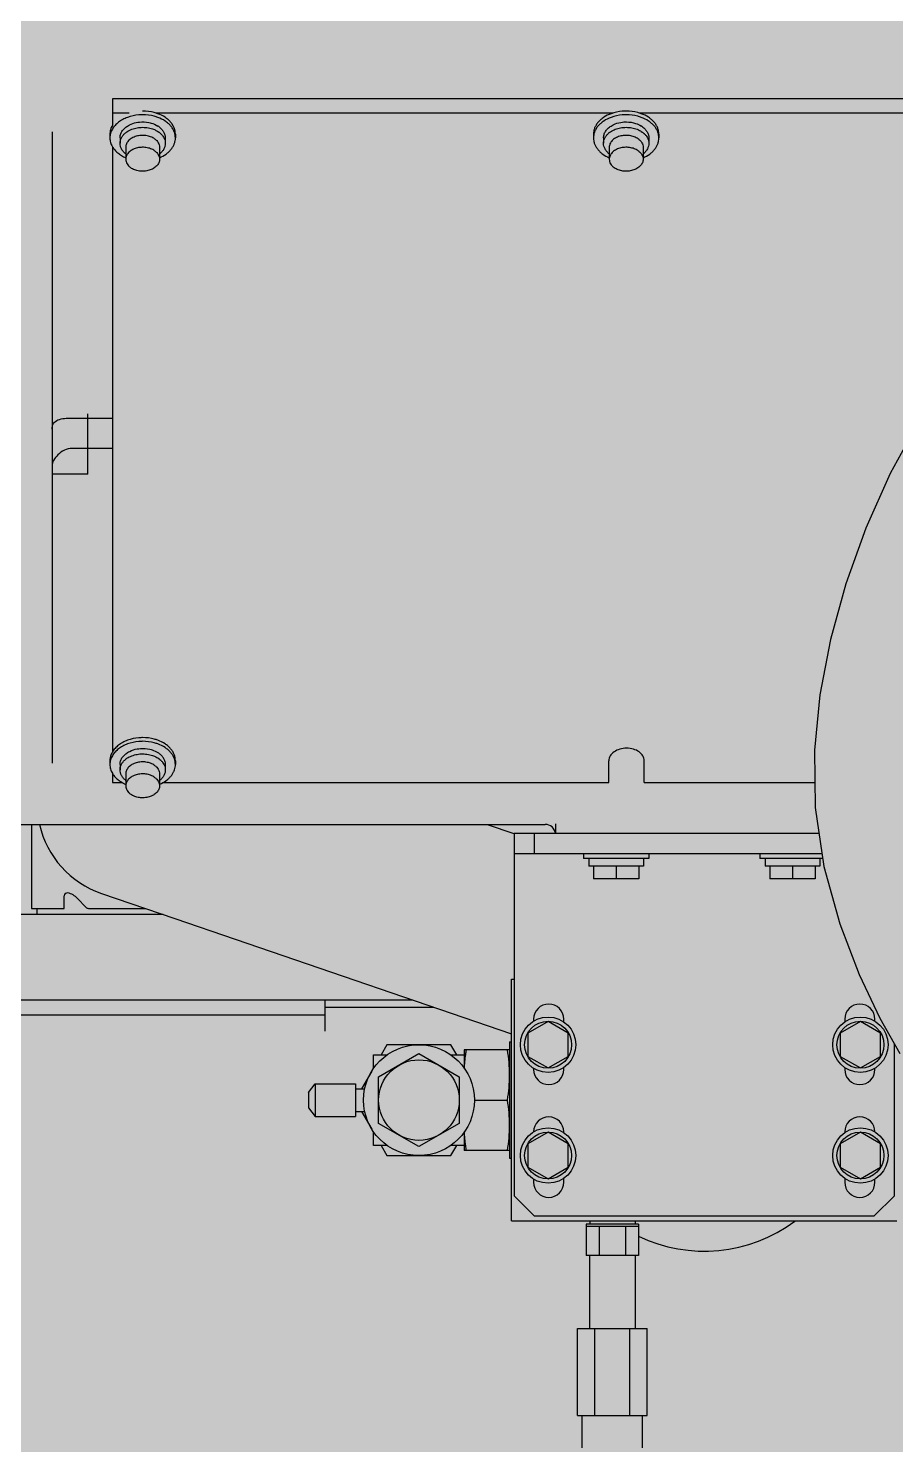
# Model space of a CAD drawing. Header units: millimetres. Extents: x -18489 to 17339, y -1599 to 10961.
# Drawn here: x -16839.76 to -16812.45, y 2047.82 to 2092.43 of the extents above; entities that cross this region are included whole.
import ezdxf

# ---------------------------------------------------------------- set-up
doc = ezdxf.new("R2010")
doc.units = ezdxf.units.MM
for name, color, linetype in [('188K-SM-03-F10-MECH-EQ-Y2257103$0$0 Xref', 8, 'Continuous'), ('188K-SM-03-F10-MECH-EQ-Y2257103$0$M-EQU-FOUNDATION', 8, 'Continuous'), ('188K-SM-03-F10-MECH-EQ-Y2257103$0$Micron CUP L10 HVAC EQU$0$M-MECH-EQU', 136, 'Continuous'), ('188K-SM-03-F10-MECH-EQ-Y2257103$0$Micron CUP L10 HVAC EQU$0$M-PHASE1 AREA', 252, 'Continuous')]:
    doc.layers.add(name, color=color, linetype=linetype)
pattern_1 = [(50, (4473.52, 709.2), (54.6554, -4.78173), [5.715, -62.865]), (355, (4473.52, 709.2), (-10.57303, 57.31705), [4.572, -50.29218]), (100.45144, (4478.076, 708.8), (44.08237, 52.53533), [4.857, -53.42707]), (46.1842, (4473.52, 724.44), (81.32371, -12.6127), [8.5725, -94.2975]), (96.63556, (4480.3, 723.39), (71.22124, 74.22784), [7.2855, -80.14068]), (351.18415, (4473.52, 724.44), (71.22124, 74.22784), [6.858, -75.43792]), (21, (4481.14, 720.63), (45.48432, -30.67956), [5.715, -62.865]), (326, (4481.14, 720.63), (18.54061, 55.25639), [4.572, -50.292]), (71.45144, (4484.93, 718.07), (64.02493, 24.57683), [4.857, -53.42698]), (37.5, (4473.521, 709.2), (0.926581, 25.366512), [0, -49.6824, 0, -51.054, 0, -50.4825]), (7.5, (4473.52, 709.2), (20.0459, 30.054172), [0, -29.1084, 0, -48.5394, 0, -19.2405]), (327.5, (4456.529, 709.2), (40.677179, -1.718623), [0, -19.05, 0, -59.436, 0, -78.867]), (317.5, (4448.91, 709.2), (44.438754, 7.62795), [0, -24.765, 0, -39.4716, 0, -56.007])]

# ---------------------------------------------------------------- blocks, each defined once
blk = doc.blocks.new('188K-SM-03-F10-MECH-EQ-Y2257103$0$Micron CUP L10 HVAC EQU$0$A$C0c53ceb0')
at = {"layer": '188K-SM-03-F10-MECH-EQ-Y2257103$0$Micron CUP L10 HVAC EQU$0$M-PHASE1 AREA'}
for p, q in [((-6616.0818, 11727.94927), (-6939.591, 11727.94927)), ((-6939.591, 11727.94927), (-6939.591, 11719.5906)), ((-6934.32665, 11723.46387), (-6939.591, 11723.46387)), ((-6782.08703, 11723.46387), (-6925.8254, 11723.46387)), ((-6629.8474, 11723.46387), (-6773.58578, 11723.46387)), ((-6958.62096, 11717.54589), (-6958.62096, 11518.74732)), ((-6940.38392, 11716.82547), (-6940.38392, 11715.65927)), ((-6937.20592, 11715.65927), (-6937.20592, 11713.95481)), ((-6922.94614, 11715.65927), (-6922.94614, 11713.95481)), ((-6919.76814, 11716.82547), (-6919.76814, 11715.65927)), ((-6788.1443, 11716.82547), (-6788.1443, 11715.65927)), ((-6784.96629, 11715.65927), (-6784.96629, 11713.95481)), ((-6770.70651, 11715.65927), (-6770.70651, 11713.95481)), ((-6767.52851, 11716.82547), (-6767.52851, 11715.65927)), ((-6939.591, 11712.89414), (-6939.591, 11522.23287)), ((-6935.40442, 11712.6989), (-6935.40442, 11708.93116)), ((-6924.74764, 11712.6989), (-6924.74764, 11708.93116)), ((-6783.16479, 11712.6989), (-6783.16479, 11708.93116)), ((-6772.50802, 11712.6989), (-6772.50802, 11708.93116)), ((-6952.27764, 11627.43211), (-6939.591, 11627.43211)), ((-6947.32985, 11609.71256), (-6947.32985, 11628.74251)), ((-6685.53256, 11626.80324), (-6694.7359, 11609.9588)), ((-6939.591, 11617.83191), (-6952.27764, 11617.83191)), ((-6947.32985, 11609.71256), (-6958.62096, 11609.71256)), ((-6694.7359, 11609.9588), (-6702.41578, 11592.68293)), ((-6702.41578, 11592.68293), (-6708.65944, 11575.19311)), ((-6708.65944, 11575.19311), (-6713.51748, 11557.69199)), ((-6713.51748, 11557.69199), (-6716.87657, 11540.24981)), ((-6716.87657, 11540.24981), (-6718.57397, 11522.76482)), ((-6940.38392, 11519.46774), (-6940.38392, 11518.30154)), ((-6919.76814, 11519.46774), (-6919.76814, 11518.30154)), ((-6783.29166, 11512.64993), (-6783.29166, 11519.46774)), ((-6772.12742, 11512.64993), (-6772.12742, 11519.46774)), ((-6718.57397, 11522.76482), (-6718.30699, 11504.78842)), ((-6939.591, 11515.53641), (-6939.591, 11512.64993)), ((-6937.20592, 11518.30154), (-6937.20592, 11516.59708)), ((-6935.40442, 11515.34117), (-6935.40442, 11511.57343)), ((-6924.74764, 11515.34117), (-6924.74764, 11511.57343)), ((-6922.94614, 11518.30154), (-6922.94614, 11516.59708)), ((-6939.591, 11512.64993), (-6936.55589, 11512.64993)), ((-6923.59616, 11512.64993), (-6783.29166, 11512.64993)), ((-6772.12742, 11512.64993), (-6718.42375, 11512.64993)), ((-6718.30699, 11504.78842), (-6715.595, 11486.17425)), ((-6989.57635, 11499.41495), (-6803.33654, 11499.41495)), ((-6965.06117, 11499.41495), (-6965.06117, 11472.9761)), ((-6821.62623, 11499.41495), (-6813.16797, 11496.51497)), ((-6800.03802, 11496.62389), (-6800.03802, 11499.64847)), ((-6813.13062, 11496.62389), (-6800.03802, 11496.62389)), ((-6813.13062, 11496.62389), (-6813.13062, 11382.44417)), ((-6806.78731, 11496.62389), (-6806.78731, 11490.28057)), ((-6800.03802, 11496.62389), (-6717.11746, 11496.62389)), ((-6813.13062, 11490.28057), (-6716.19327, 11490.28057)), ((-6791.30961, 11490.28057), (-6791.30961, 11488.63131)), ((-6770.70651, 11488.63131), (-6791.30961, 11488.63131)), ((-6789.63497, 11488.63131), (-6789.63497, 11486.24622)), ((-6772.38115, 11488.63131), (-6772.38115, 11486.24622)), ((-6770.70651, 11490.28057), (-6770.70651, 11488.63131)), ((-6735.79289, 11490.28057), (-6735.79289, 11488.63131)), ((-6715.95298, 11488.63131), (-6735.79289, 11488.63131)), ((-6734.11826, 11488.63131), (-6734.11826, 11486.24622)), ((-6716.86443, 11488.63131), (-6716.86443, 11486.24622)), ((-6772.38115, 11486.24622), (-6789.63497, 11486.24622)), ((-6788.13795, 11486.24622), (-6788.13795, 11482.28799)), ((-6781.00806, 11486.24622), (-6781.00806, 11482.28799)), ((-6773.87817, 11486.24622), (-6773.87817, 11482.28799)), ((-6716.86443, 11486.24622), (-6734.11826, 11486.24622)), ((-6732.62124, 11486.24622), (-6732.62124, 11482.28799)), ((-6725.49135, 11486.24622), (-6725.49135, 11482.28799)), ((-6718.36146, 11486.24622), (-6718.36146, 11482.28799)), ((-6715.595, 11486.17425), (-6710.6084, 11468.13575)), ((-6773.87817, 11482.28799), (-6788.13795, 11482.28799)), ((-6718.36146, 11482.28799), (-6732.62124, 11482.28799)), ((-6954.785, 11472.9761), (-6954.785, 11476.92496)), ((-6950.54608, 11476.09911), (-6947.93627, 11473.34106)), ((-6943.06408, 11477.68896), (-6919.99015, 11469.7779)), ((-6923.66179, 11471.03674), (-7254.53123, 11471.03674)), ((-6965.06117, 11472.9761), (-6954.785, 11472.9761)), ((-6963.31302, 11471.03674), (-6963.31302, 11472.9761)), ((-6947.08849, 11472.9761), (-6929.31824, 11472.9761)), ((-6919.99015, 11469.7779), (-6900.9602, 11463.25334)), ((-6710.6084, 11468.13575), (-6704.4548, 11452.1173)), ((-6900.9602, 11463.25334), (-6813.90451, 11433.40568)), ((-6813.90451, 11450.63483), (-6813.13062, 11450.63483)), ((-6813.90451, 11374.51502), (-6813.90451, 11450.63483)), ((-6704.4548, 11452.1173), (-6698.00861, 11438.40165)), ((-6919.99015, 11444.07764), (-7254.53123, 11444.07764)), ((-6900.9602, 11444.07764), (-6919.99015, 11444.07764)), ((-6845.03108, 11444.07764), (-6900.9602, 11444.07764)), ((-6872.73344, 11444.07764), (-6872.73344, 11434.34421)), ((-6919.99015, 11439.29966), (-7024.57348, 11439.29966)), ((-6900.9602, 11439.29966), (-6919.99015, 11439.29966)), ((-6872.73344, 11439.29966), (-6900.9602, 11439.29966)), ((-6872.73344, 11441.81762), (-6838.43935, 11441.81762)), ((-6802.4231, 11437.34368), (-6808.76642, 11433.68137)), ((-6806.97761, 11438.07507), (-6806.97761, 11437.44443)), ((-6796.07979, 11433.68137), (-6802.4231, 11437.34368)), ((-6797.46263, 11437.17313), (-6797.46263, 11438.07507)), ((-6704.10168, 11437.34368), (-6710.445, 11433.68137)), ((-6709.03678, 11438.07507), (-6709.03678, 11437.19213)), ((-6697.75836, 11433.68137), (-6704.10168, 11437.34368)), ((-6699.5218, 11437.43058), (-6699.5218, 11438.07507)), ((-6698.00861, 11438.40165), (-6691.66425, 11427.24164)), ((-6853.15514, 11430.01905), (-6854.9863, 11426.84739)), ((-6833.0124, 11430.01905), (-6853.15514, 11430.01905)), ((-6831.18124, 11426.84739), (-6833.0124, 11430.01905)), ((-6814.53884, 11430.89443), (-6813.90451, 11430.89443)), ((-6814.53884, 11430.89393), (-6814.53884, 11394.25593)), ((-6808.76642, 11433.68137), (-6808.76642, 11426.35674)), ((-6796.07979, 11426.35674), (-6796.07979, 11433.68137)), ((-6710.445, 11433.68137), (-6710.445, 11426.35674)), ((-6697.75836, 11426.35674), (-6697.75836, 11433.68137)), ((-6693.36879, 11382.44417), (-6693.36879, 11430.24)), ((-6857.35623, 11426.84739), (-6853.0521, 11426.84739)), ((-6857.35623, 11422.51905), (-6857.35623, 11426.84739)), ((-6855.7704, 11419.89956), (-6843.08377, 11427.22419)), ((-6843.08377, 11427.22419), (-6830.39713, 11419.89956)), ((-6833.11544, 11426.84739), (-6828.8113, 11426.84739)), ((-6828.8113, 11428.43995), (-6828.8113, 11422.51905)), ((-6814.54064, 11428.44008), (-6828.8095, 11428.44008)), ((-6808.76642, 11426.35674), (-6802.4231, 11422.69442)), ((-6802.4231, 11422.69442), (-6796.07979, 11426.35674)), ((-6710.445, 11426.35674), (-6704.10168, 11422.69442)), ((-6704.10168, 11422.69442), (-6697.75836, 11426.35674)), ((-6857.95776, 11421.70067), (-6861.16646, 11416.14304)), ((-6857.35623, 11422.74254), (-6857.90424, 11421.79337)), ((-6806.97761, 11422.59367), (-6806.97761, 11422.21677)), ((-6797.46263, 11422.21677), (-6797.46263, 11422.86497)), ((-6709.03678, 11422.84598), (-6709.03678, 11422.21677)), ((-6699.5218, 11422.21677), (-6699.5218, 11422.60753)), ((-6877.84515, 11414.95367), (-6875.71566, 11417.72887)), ((-6875.71566, 11417.72887), (-6863.02903, 11417.72887)), ((-6875.71566, 11417.72887), (-6875.71566, 11407.42098)), ((-6863.02903, 11417.72887), (-6863.02903, 11407.42098)), ((-6855.7704, 11405.2503), (-6855.7704, 11419.89956)), ((-6830.39713, 11419.89956), (-6830.39713, 11405.2503)), ((-6877.84515, 11414.95367), (-6877.84515, 11410.19618)), ((-6863.02903, 11416.14304), (-6860.14079, 11416.14304)), ((-6825.62696, 11412.57493), (-6815.19832, 11412.57493)), ((-6877.84515, 11410.19618), (-6875.71566, 11407.42098)), ((-6863.02903, 11409.00681), (-6860.14079, 11409.00681)), ((-6861.16646, 11409.00681), (-6857.95776, 11403.44919)), ((-6875.71566, 11407.42098), (-6863.02903, 11407.42098)), ((-6857.90424, 11403.35648), (-6857.35623, 11402.40732)), ((-6843.08377, 11397.92566), (-6855.7704, 11405.2503)), ((-6830.39713, 11405.2503), (-6843.08377, 11397.92566)), ((-6857.35623, 11398.30246), (-6857.35623, 11402.63081)), ((-6828.8113, 11402.63081), (-6828.8113, 11396.7099)), ((-6802.4231, 11402.45544), (-6808.76642, 11398.79312)), ((-6808.76642, 11398.79312), (-6808.76642, 11391.46849)), ((-6796.07979, 11398.79312), (-6802.4231, 11402.45544)), ((-6797.46263, 11402.28489), (-6797.46263, 11402.55249)), ((-6796.07979, 11391.46849), (-6796.07979, 11398.79312)), ((-6704.10168, 11402.45544), (-6710.445, 11398.79312)), ((-6710.445, 11398.79312), (-6710.445, 11391.46849)), ((-6709.03678, 11402.55249), (-6709.03678, 11402.30388)), ((-6697.75836, 11398.79312), (-6704.10168, 11402.45544)), ((-6697.75836, 11391.46849), (-6697.75836, 11398.79312)), ((-6853.0521, 11398.30246), (-6857.35623, 11398.30246)), ((-6854.9863, 11398.30246), (-6853.15514, 11395.1308)), ((-6853.15514, 11395.1308), (-6833.0124, 11395.1308)), ((-6828.8113, 11398.30246), (-6833.11544, 11398.30246)), ((-6833.0124, 11395.1308), (-6831.18124, 11398.30246)), ((-6814.54064, 11396.70977), (-6828.8095, 11396.70977)), ((-6814.53884, 11394.25543), (-6813.90451, 11394.25543)), ((-6808.76642, 11391.46849), (-6802.4231, 11387.80617)), ((-6802.4231, 11387.80617), (-6796.07979, 11391.46849)), ((-6710.445, 11391.46849), (-6704.10168, 11387.80617)), ((-6704.10168, 11387.80617), (-6697.75836, 11391.46849)), ((-6806.97761, 11387.70543), (-6806.97761, 11386.69419)), ((-6797.46263, 11386.69419), (-6797.46263, 11387.97672)), ((-6709.03678, 11387.95773), (-6709.03678, 11386.69419)), ((-6699.5218, 11386.69419), (-6699.5218, 11387.71928)), ((-6806.78731, 11376.10085), (-6813.13062, 11382.44417)), ((-6693.36879, 11382.44417), (-6699.7121, 11376.10085)), ((-6813.90451, 11374.51502), (-6692.62027, 11374.51502)), ((-6806.78731, 11376.10085), (-6699.7121, 11376.10085)), ((-6790.43423, 11373.55084), (-6790.43423, 11372.76427)), ((-6773.94198, 11373.55084), (-6790.43386, 11373.55084)), ((-6773.94198, 11372.76427), (-6790.43386, 11372.76427)), ((-6790.42081, 11372.76427), (-6790.42081, 11363.65526)), ((-6789.3305, 11374.51502), (-6789.3305, 11373.55084)), ((-6786.30436, 11372.76427), (-6786.30436, 11363.65526)), ((-6778.07148, 11372.76427), (-6778.07148, 11363.65526)), ((-6775.04534, 11374.51502), (-6775.04534, 11373.55084)), ((-6773.95503, 11372.76427), (-6773.95503, 11363.65526)), ((-6773.94161, 11373.55084), (-6773.94161, 11372.76427)), ((-6773.95503, 11363.65526), (-6790.42081, 11363.65526)), ((-6789.40662, 11363.65526), (-6789.40662, 11340.64171)), ((-6774.96922, 11363.65526), (-6774.96922, 11340.64171)), ((-6793.17487, 11340.64171), (-6771.20097, 11340.64171)), ((-6793.17487, 11313.23857), (-6793.17487, 11340.64171)), ((-6787.68139, 11313.23857), (-6787.68139, 11340.64171)), ((-6776.69445, 11313.23857), (-6776.69445, 11340.64171)), ((-6771.20097, 11313.23857), (-6771.20097, 11340.64171)), ((-6793.17487, 11313.23857), (-6771.20097, 11313.23857)), ((-6791.7029, 11303.08927), (-6791.7029, 11313.23857)), ((-6772.67294, 11303.08927), (-6772.67294, 11313.23857))]:
    blk.add_line(p, q, dxfattribs=at)
for centre, radius in [((-6802.4231, 11430.01905), 8.72206), ((-6802.4231, 11430.01905), 7.39631), ((-6704.10168, 11430.01905), 8.72206), ((-6704.10168, 11430.01905), 7.39631), ((-6843.08377, 11412.57493), 17.45681), ((-6843.08377, 11412.57493), 12.68664), ((-6802.4231, 11395.1308), 8.72206), ((-6704.10168, 11395.1308), 8.72206), ((-6802.4231, 11395.1308), 7.39631), ((-6704.10168, 11395.1308), 7.39631)]:
    blk.add_circle(centre, radius, dxfattribs=at)
for centre, radius, start, end in [((-6931.70035, 11712.6418), 5.95503, 129.8564856, 130.8291454), ((-6928.92646, 11713.71598), 6.74451, 54.7555958, 57.5184151), ((-6928.65241, 11712.39891), 6.26999, 49.0507763, 54.7580849), ((-6928.34703, 11712.76138), 5.79609, 46.6106165, 48.9824614), ((-6928.19396, 11712.92483), 5.57216, 45.2832366, 46.5998895), ((-6779.53627, 11712.7298), 5.83906, 129.8408753, 132.6766715), ((-6779.39252, 11712.56006), 6.06149, 128.88864, 129.8562715), ((-6776.68683, 11713.71598), 6.74451, 54.7555958, 57.5184151), ((-6775.98216, 11712.89591), 5.61228, 45.6272029, 46.99343), ((-6775.91722, 11712.96268), 5.51914, 45.2805899, 45.6243518), ((-6931.77589, 11515.37207), 5.83906, 129.8408753, 132.6766715), ((-6931.63215, 11515.20233), 6.06149, 128.88864, 129.8562715), ((-6928.92646, 11516.35825), 6.74451, 54.7555958, 57.5184151), ((-6928.22178, 11515.53818), 5.61228, 45.6272029, 46.99343), ((-6928.15684, 11515.60495), 5.51914, 45.2805899, 45.6243518), ((-6930.88173, 11522.65897), 11.52164, 244.948865, 246.842348), ((-6931.62513, 11517.99975), 6.07203, 229.7327655, 231.3009778), ((-6929.25921, 11522.63237), 11.4928, 293.1588691, 296.1903204), ((-6928.37631, 11517.82012), 5.8377, 308.5389586, 313.6285733), ((-6933.34459, 11506.03747), 29.96843, 192.7862064, 251.0753556), ((-6803.33654, 11496.11642), 3.29853, 8.8498831, 90), ((-6953.87156, 11476.92496), 0.91344, 79.3058079, 180), ((-6954.785, 11472.08803), 5.83585, 43.418, 79.3058079), ((-6947.08849, 11474.14327), 1.16717, 223.418, 270), ((-6802.22012, 11438.07507), 4.75749, 0, 180), ((-6704.27929, 11438.07507), 4.75749, 0, 180), ((-6802.22012, 11422.21677), 4.75749, 180, 0), ((-6704.27929, 11422.21677), 4.75749, 180, 0), ((-6802.22012, 11402.55249), 4.75749, 0, 180), ((-6704.27929, 11402.55249), 4.75749, 0, 180), ((-6802.22012, 11386.69419), 4.75749, 180, 0), ((-6704.27929, 11386.69419), 4.75749, 180, 0), ((-6753.26239, 11412.57493), 47.57488, 244.1821097, 306.7963181)]:
    blk.add_arc(centre, radius, start, end, dxfattribs=at)
for points, knots in [([(-6934.84482, 11722.12112), (-6935.36572, 11721.9289), (-6936.35769, 11721.48493), (-6937.69101, 11720.62658), (-6938.7968, 11719.61496), (-6939.37535, 11718.83393), (-6939.61013, 11718.42995)], [0, 0, 0, 0, 0.271324072, 0.528954938, 0.771670897, 1, 1, 1, 1]), ([(-6930.07603, 11722.94805), (-6930.48853, 11722.94805), (-6932.1053, 11722.8796), (-6933.71393, 11722.53843), (-6934.84482, 11722.12112)], [0, 0, 0, 0, 0.254957247, 1, 1, 1, 1]), ([(-6934.8431, 11719.40829), (-6934.64214, 11719.53606), (-6933.77713, 11720.02516), (-6932.8203, 11720.34417), (-6932.08153, 11720.4973)], [0, 0, 0, 0, 0.239908505, 1, 1, 1, 1]), ([(-6932.08153, 11720.4973), (-6931.76044, 11720.56385), (-6930.45932, 11720.76417), (-6929.11812, 11720.70555), (-6928.14933, 11720.51329)], [0, 0, 0, 0, 0.249250523, 1, 1, 1, 1]), ([(-6925.30724, 11723.28732), (-6925.67809, 11723.42417), (-6927.22251, 11723.91109), (-6928.85327, 11724.11425), (-6930.07603, 11724.11425)], [0, 0, 0, 0, 0.244303598, 1, 1, 1, 1]), ([(-6925.30724, 11722.12112), (-6925.67809, 11722.25797), (-6927.22251, 11722.74489), (-6928.85327, 11722.94805), (-6930.07603, 11722.94805)], [0, 0, 0, 0, 0.244303598, 1, 1, 1, 1]), ([(-6928.14933, 11720.51329), (-6927.88883, 11720.4616), (-6926.89679, 11720.22143), (-6925.94152, 11719.81107), (-6925.30446, 11719.40541)], [0, 0, 0, 0, 0.260157378, 1, 1, 1, 1]), ([(-6919.76814, 11716.82547), (-6919.76814, 11717.15696), (-6919.83339, 11717.82764), (-6920.12367, 11718.80884), (-6920.59973, 11719.75079), (-6921.25111, 11720.63557), (-6922.06487, 11721.4478), (-6923.37108, 11722.4345), (-6924.50836, 11722.99253), (-6925.30724, 11723.28732)], [0, 0, 0, 0, 0.109955226, 0.22189253, 0.337552064, 0.458254815, 0.584817439, 0.717546671, 1, 1, 1, 1]), ([(-6919.76814, 11715.65927), (-6919.76814, 11715.99076), (-6919.83339, 11716.66144), (-6920.12367, 11717.64263), (-6920.59973, 11718.58458), (-6921.25111, 11719.46936), (-6922.06487, 11720.28159), (-6923.37108, 11721.26829), (-6924.50836, 11721.82633), (-6925.30724, 11722.12112)], [0, 0, 0, 0, 0.109955226, 0.22189253, 0.337552064, 0.458254815, 0.584817439, 0.717546671, 1, 1, 1, 1]), ([(-6782.6052, 11723.28732), (-6783.40407, 11722.99253), (-6784.54136, 11722.4345), (-6785.84756, 11721.4478), (-6786.66132, 11720.63557), (-6787.3127, 11719.75079), (-6787.78876, 11718.80884), (-6788.07904, 11717.82764), (-6788.1443, 11717.15696), (-6788.1443, 11716.82547)], [0, 0, 0, 0, 0.282453329, 0.415182561, 0.541745185, 0.662447936, 0.77810747, 0.890044774, 1, 1, 1, 1]), ([(-6782.6052, 11722.12112), (-6783.40407, 11721.82633), (-6784.54136, 11721.26829), (-6785.84756, 11720.28159), (-6786.66132, 11719.46936), (-6787.3127, 11718.58458), (-6787.78876, 11717.64263), (-6788.07904, 11716.66144), (-6788.1443, 11715.99076), (-6788.1443, 11715.65927)], [0, 0, 0, 0, 0.282453329, 0.415182561, 0.541745185, 0.662447936, 0.77810747, 0.890044774, 1, 1, 1, 1]), ([(-6777.8364, 11724.11425), (-6778.24891, 11724.11425), (-6779.86567, 11724.04581), (-6781.47431, 11723.70463), (-6782.6052, 11723.28732)], [0, 0, 0, 0, 0.254957247, 1, 1, 1, 1]), ([(-6777.8364, 11722.94805), (-6778.24891, 11722.94805), (-6779.86567, 11722.8796), (-6781.47431, 11722.53843), (-6782.6052, 11722.12112)], [0, 0, 0, 0, 0.254957247, 1, 1, 1, 1]), ([(-6782.60347, 11719.40829), (-6782.38205, 11719.54907), (-6781.42344, 11720.0845), (-6780.35551, 11720.41347), (-6779.53366, 11720.55593)], [0, 0, 0, 0, 0.23929935, 1, 1, 1, 1]), ([(-6779.53366, 11720.55593), (-6779.20283, 11720.61327), (-6777.8716, 11720.77333), (-6776.50706, 11720.66591), (-6775.53086, 11720.42999)], [0, 0, 0, 0, 0.250558288, 1, 1, 1, 1]), ([(-6773.06761, 11723.28732), (-6773.43847, 11723.42417), (-6774.98289, 11723.91109), (-6776.61364, 11724.11425), (-6777.8364, 11724.11425)], [0, 0, 0, 0, 0.244303598, 1, 1, 1, 1]), ([(-6773.06761, 11722.12112), (-6773.43847, 11722.25797), (-6774.98289, 11722.74489), (-6776.61364, 11722.94805), (-6777.8364, 11722.94805)], [0, 0, 0, 0, 0.244303598, 1, 1, 1, 1]), ([(-6775.53086, 11720.42999), (-6775.30587, 11720.37562), (-6774.44692, 11720.13398), (-6773.62228, 11719.76037), (-6773.06484, 11719.40541)], [0, 0, 0, 0, 0.259403393, 1, 1, 1, 1]), ([(-6767.52851, 11716.82547), (-6767.52851, 11717.15696), (-6767.59376, 11717.82764), (-6767.88404, 11718.80884), (-6768.36011, 11719.75079), (-6769.01149, 11720.63557), (-6769.82525, 11721.4478), (-6771.13145, 11722.4345), (-6772.26873, 11722.99253), (-6773.06761, 11723.28732)], [0, 0, 0, 0, 0.109955226, 0.22189253, 0.337552064, 0.458254815, 0.584817439, 0.717546671, 1, 1, 1, 1]), ([(-6767.52851, 11715.65927), (-6767.52851, 11715.99076), (-6767.59376, 11716.66144), (-6767.88404, 11717.64263), (-6768.36011, 11718.58458), (-6769.01149, 11719.46936), (-6769.82525, 11720.28159), (-6771.13145, 11721.26829), (-6772.26873, 11721.82633), (-6773.06761, 11722.12112)], [0, 0, 0, 0, 0.109955226, 0.22189253, 0.337552064, 0.458254815, 0.584817439, 0.717546671, 1, 1, 1, 1]), ([(-6939.61013, 11719.59616), (-6939.73558, 11719.38031), (-6939.95837, 11718.93863), (-6940.20296, 11718.24607), (-6940.35087, 11717.53943), (-6940.38392, 11717.0625), (-6940.38392, 11716.82547)], [0, 0, 0, 0, 0.257512723, 0.508724866, 0.755506666, 1, 1, 1, 1]), ([(-6939.61013, 11718.42995), (-6939.73558, 11718.2141), (-6939.95837, 11717.77242), (-6940.20296, 11717.07986), (-6940.35087, 11716.37322), (-6940.38392, 11715.8963), (-6940.38392, 11715.65927)], [0, 0, 0, 0, 0.257512723, 0.508724866, 0.755506666, 1, 1, 1, 1]), ([(-6940.38392, 11715.65927), (-6940.38392, 11715.42223), (-6940.35087, 11714.94531), (-6940.20296, 11714.23867), (-6939.95837, 11713.54611), (-6939.73558, 11713.10443), (-6939.61013, 11712.88858)], [0, 0, 0, 0, 0.244493334, 0.491275134, 0.742487277, 1, 1, 1, 1]), ([(-6937.20591, 11715.65927), (-6937.20593, 11716.01281), (-6937.09574, 11716.73852), (-6936.6159, 11717.75941), (-6935.85152, 11718.67832), (-6935.2002, 11719.18123), (-6934.8431, 11719.40829)], [0, 0, 0, 0, 0.229878134, 0.469193344, 0.724849465, 1, 1, 1, 1]), ([(-6937.20591, 11713.95481), (-6937.20592, 11714.24365), (-6937.13347, 11714.83177), (-6936.81385, 11715.67845), (-6936.296, 11716.46978), (-6935.84386, 11716.93165), (-6935.59378, 11717.14775)], [0, 0, 0, 0, 0.235220713, 0.477046611, 0.730847531, 1, 1, 1, 1]), ([(-6935.51673, 11717.21319), (-6935.37469, 11717.33178), (-6934.75959, 11717.79896), (-6934.06468, 11718.15694), (-6933.51807, 11718.36999)], [0, 0, 0, 0, 0.239780998, 1, 1, 1, 1]), ([(-6926.30829, 11715.36309), (-6926.69428, 11715.63603), (-6927.57712, 11716.0873), (-6929.04368, 11716.44948), (-6930.59461, 11716.50229), (-6932.10278, 11716.24119), (-6933.24902, 11715.76732), (-6934.02495, 11715.24871), (-6934.51104, 11714.81175), (-6934.90217, 11714.32784), (-6935.18923, 11713.8067), (-6935.36486, 11713.25975), (-6935.40439, 11712.88418), (-6935.40441, 11712.6989)], [0, 0, 0, 0, 0.127053078, 0.263099053, 0.403097074, 0.541096162, 0.67159514, 0.73291269, 0.791219579, 0.846585546, 0.899365164, 0.950204551, 1, 1, 1, 1]), ([(-6933.51807, 11718.36999), (-6932.97935, 11718.57996), (-6931.83864, 11718.89453), (-6930.06523, 11719.04908), (-6928.29249, 11718.89077), (-6927.15291, 11718.57376), (-6926.61502, 11718.36257)], [0, 0, 0, 0, 0.246137616, 0.500095833, 0.754005293, 1, 1, 1, 1]), ([(-6926.61502, 11718.36257), (-6926.4716, 11718.30627), (-6925.9213, 11718.0725), (-6925.3968, 11717.77599), (-6925.03444, 11717.51976)], [0, 0, 0, 0, 0.257701899, 1, 1, 1, 1]), ([(-6925.03444, 11719.22421), (-6924.71588, 11718.99895), (-6924.13664, 11718.50691), (-6923.46264, 11717.62917), (-6923.04219, 11716.66777), (-6922.94616, 11715.99028), (-6922.94615, 11715.65927)], [0, 0, 0, 0, 0.273138985, 0.528101816, 0.76826059, 1, 1, 1, 1]), ([(-6924.7393, 11709.42341), (-6924.01345, 11709.73399), (-6922.98539, 11710.30118), (-6921.81357, 11711.2679), (-6921.08626, 11712.05216), (-6920.50605, 11712.89742), (-6920.08319, 11713.79049), (-6919.82589, 11714.7162), (-6919.76814, 11715.34706), (-6919.76814, 11715.65927)], [0, 0, 0, 0, 0.280801595, 0.412884769, 0.539134721, 0.659942893, 0.776135559, 0.888958728, 1, 1, 1, 1]), ([(-6924.27338, 11716.88437), (-6924.06526, 11716.67828), (-6923.6905, 11716.24298), (-6923.26564, 11715.51462), (-6923.00496, 11714.74565), (-6922.94616, 11714.21583), (-6922.94615, 11713.95481)], [0, 0, 0, 0, 0.266460067, 0.519561979, 0.762529675, 1, 1, 1, 1]), ([(-6788.1443, 11715.65927), (-6788.1443, 11715.34706), (-6788.08654, 11714.7162), (-6787.82925, 11713.79049), (-6787.40638, 11712.89742), (-6786.82617, 11712.05216), (-6786.09886, 11711.2679), (-6784.92704, 11710.30118), (-6783.89898, 11709.73399), (-6783.17313, 11709.42341)], [0, 0, 0, 0, 0.111041272, 0.223864441, 0.340057107, 0.460865279, 0.587115231, 0.719198405, 1, 1, 1, 1]), ([(-6784.96628, 11715.65927), (-6784.9663, 11716.01281), (-6784.85612, 11716.73852), (-6784.37628, 11717.75941), (-6783.61189, 11718.67832), (-6782.96057, 11719.18123), (-6782.60347, 11719.40829)], [0, 0, 0, 0, 0.229878134, 0.469193344, 0.724849465, 1, 1, 1, 1]), ([(-6784.96628, 11713.95481), (-6784.9663, 11714.23026), (-6784.90059, 11714.79025), (-6784.6101, 11715.59969), (-6784.13806, 11716.36125), (-6783.72386, 11716.81096), (-6783.49434, 11717.02263)], [0, 0, 0, 0, 0.236311373, 0.47868463, 0.732142065, 1, 1, 1, 1]), ([(-6783.19797, 11717.27813), (-6783.05997, 11717.38944), (-6782.46572, 11717.82768), (-6781.80066, 11718.16645), (-6781.27845, 11718.36999)], [0, 0, 0, 0, 0.240318239, 1, 1, 1, 1]), ([(-6774.06867, 11715.36309), (-6774.45466, 11715.63603), (-6775.33749, 11716.0873), (-6776.80406, 11716.44948), (-6778.35498, 11716.50229), (-6779.86316, 11716.24119), (-6781.0094, 11715.76732), (-6781.78533, 11715.24871), (-6782.27141, 11714.81175), (-6782.66254, 11714.32784), (-6782.94961, 11713.8067), (-6783.12524, 11713.25975), (-6783.16477, 11712.88418), (-6783.16478, 11712.6989)], [0, 0, 0, 0, 0.127053078, 0.263099053, 0.403097074, 0.541096162, 0.67159514, 0.73291269, 0.791219579, 0.846585546, 0.899365164, 0.950204551, 1, 1, 1, 1]), ([(-6781.27845, 11718.36999), (-6780.73972, 11718.57996), (-6779.59901, 11718.89453), (-6777.82561, 11719.04908), (-6776.05287, 11718.89077), (-6774.91328, 11718.57376), (-6774.37539, 11718.36257)], [0, 0, 0, 0, 0.246137616, 0.500095833, 0.754005293, 1, 1, 1, 1]), ([(-6774.37539, 11718.36257), (-6774.23197, 11718.30627), (-6773.68168, 11718.0725), (-6773.15718, 11717.77599), (-6772.79481, 11717.51976)], [0, 0, 0, 0, 0.257701899, 1, 1, 1, 1]), ([(-6772.79481, 11719.22421), (-6772.47625, 11718.99895), (-6771.89701, 11718.50691), (-6771.22302, 11717.62917), (-6770.80257, 11716.66777), (-6770.70654, 11715.99028), (-6770.70652, 11715.65927)], [0, 0, 0, 0, 0.273138985, 0.528101816, 0.76826059, 1, 1, 1, 1]), ([(-6772.79481, 11717.51976), (-6772.73768, 11717.47936), (-6772.51563, 11717.31693), (-6772.30413, 11717.13997), (-6772.15412, 11717.00003)], [0, 0, 0, 0, 0.254324237, 1, 1, 1, 1]), ([(-6772.49967, 11709.42341), (-6771.77383, 11709.73399), (-6770.74577, 11710.30118), (-6769.57395, 11711.2679), (-6768.84663, 11712.05216), (-6768.26642, 11712.89742), (-6767.84356, 11713.79049), (-6767.58626, 11714.7162), (-6767.52851, 11715.34706), (-6767.52851, 11715.65927)], [0, 0, 0, 0, 0.280801595, 0.412884769, 0.539134721, 0.659942893, 0.776135559, 0.888958728, 1, 1, 1, 1]), ([(-6772.03375, 11716.88437), (-6771.82564, 11716.67828), (-6771.45088, 11716.24298), (-6771.02602, 11715.51462), (-6770.76533, 11714.74565), (-6770.70654, 11714.21583), (-6770.70652, 11713.95481)], [0, 0, 0, 0, 0.266460067, 0.519561979, 0.762529675, 1, 1, 1, 1]), ([(-6939.61013, 11712.88858), (-6939.39708, 11712.522), (-6938.8816, 11711.81097), (-6937.90814, 11710.87344), (-6936.74006, 11710.05835), (-6935.87018, 11709.61913), (-6935.41276, 11709.42341)], [0, 0, 0, 0, 0.230036648, 0.473173706, 0.730068369, 1, 1, 1, 1]), ([(-6935.42154, 11710.61862), (-6935.69667, 11710.83905), (-6936.19514, 11711.31368), (-6936.76932, 11712.13875), (-6937.12508, 11713.02879), (-6937.20589, 11713.6502), (-6937.20591, 11713.95481)], [0, 0, 0, 0, 0.27071122, 0.524907514, 0.766088143, 1, 1, 1, 1]), ([(-6926.30829, 11711.59535), (-6926.69428, 11711.86829), (-6927.57712, 11712.31956), (-6929.04368, 11712.68175), (-6930.59461, 11712.73455), (-6932.10278, 11712.47345), (-6933.24902, 11711.99958), (-6934.02495, 11711.48097), (-6934.51104, 11711.04401), (-6934.90217, 11710.5601), (-6935.18923, 11710.03896), (-6935.36486, 11709.49201), (-6935.40439, 11709.11644), (-6935.40441, 11708.93116)], [0, 0, 0, 0, 0.127053078, 0.263099053, 0.403097074, 0.541096163, 0.67159514, 0.73291269, 0.79121958, 0.846585546, 0.899365164, 0.950204551, 1, 1, 1, 1]), ([(-6926.30829, 11715.36309), (-6926.07022, 11715.19475), (-6925.63734, 11714.82703), (-6925.13363, 11714.17108), (-6924.81943, 11713.45259), (-6924.74763, 11712.94628), (-6924.74765, 11712.6989)], [0, 0, 0, 0, 0.273135441, 0.528102832, 0.768261134, 1, 1, 1, 1]), ([(-6926.30829, 11711.59535), (-6926.07022, 11711.42702), (-6925.63734, 11711.0593), (-6925.13363, 11710.40334), (-6924.81943, 11709.68485), (-6924.74763, 11709.17854), (-6924.74765, 11708.93116)], [0, 0, 0, 0, 0.27313544, 0.528102832, 0.768261134, 1, 1, 1, 1]), ([(-6922.94615, 11713.95481), (-6922.94613, 11713.64941), (-6923.02743, 11713.02633), (-6923.385, 11712.1341), (-6923.96208, 11711.30749), (-6924.4628, 11710.83225), (-6924.73914, 11710.61169)], [0, 0, 0, 0, 0.233858872, 0.475016731, 0.729262571, 1, 1, 1, 1]), ([(-6783.18192, 11710.61862), (-6783.45704, 11710.83905), (-6783.95552, 11711.31368), (-6784.5297, 11712.13875), (-6784.88545, 11713.02879), (-6784.96627, 11713.6502), (-6784.96628, 11713.95481)], [0, 0, 0, 0, 0.27071122, 0.524907514, 0.766088143, 1, 1, 1, 1]), ([(-6774.06867, 11711.59535), (-6774.45466, 11711.86829), (-6775.33749, 11712.31956), (-6776.80406, 11712.68175), (-6778.35498, 11712.73455), (-6779.86316, 11712.47345), (-6781.0094, 11711.99958), (-6781.78533, 11711.48097), (-6782.27141, 11711.04401), (-6782.66254, 11710.5601), (-6782.94961, 11710.03896), (-6783.12524, 11709.49201), (-6783.16477, 11709.11644), (-6783.16478, 11708.93116)], [0, 0, 0, 0, 0.127053078, 0.263099053, 0.403097074, 0.541096163, 0.67159514, 0.73291269, 0.79121958, 0.846585546, 0.899365164, 0.950204551, 1, 1, 1, 1]), ([(-6774.06867, 11715.36309), (-6773.8306, 11715.19475), (-6773.39772, 11714.82703), (-6772.89401, 11714.17108), (-6772.57981, 11713.45259), (-6772.50801, 11712.94628), (-6772.50803, 11712.6989)], [0, 0, 0, 0, 0.273135441, 0.528102832, 0.768261134, 1, 1, 1, 1]), ([(-6774.06867, 11711.59535), (-6773.8306, 11711.42702), (-6773.39772, 11711.0593), (-6772.89401, 11710.40334), (-6772.57981, 11709.68485), (-6772.50801, 11709.17854), (-6772.50803, 11708.93116)], [0, 0, 0, 0, 0.27313544, 0.528102832, 0.768261134, 1, 1, 1, 1]), ([(-6770.70652, 11713.95481), (-6770.70651, 11713.64941), (-6770.7878, 11713.02633), (-6771.14537, 11712.1341), (-6771.72245, 11711.30749), (-6772.22318, 11710.83225), (-6772.49952, 11710.61169)], [0, 0, 0, 0, 0.233858872, 0.475016731, 0.729262571, 1, 1, 1, 1]), ([(-6935.40441, 11708.93116), (-6935.40442, 11708.68378), (-6935.33263, 11708.17747), (-6935.01843, 11707.45898), (-6934.51472, 11706.80303), (-6934.08183, 11706.43531), (-6933.84377, 11706.26697)], [0, 0, 0, 0, 0.231738866, 0.471897168, 0.72686456, 1, 1, 1, 1]), ([(-6924.74765, 11708.93116), (-6924.74766, 11708.74588), (-6924.7872, 11708.37031), (-6924.96282, 11707.82336), (-6925.24989, 11707.30222), (-6925.64102, 11706.81832), (-6926.1271, 11706.38135), (-6926.90304, 11705.86274), (-6928.04928, 11705.38887), (-6929.55745, 11705.12777), (-6931.10838, 11705.18058), (-6932.57494, 11705.54276), (-6933.45777, 11705.99403), (-6933.84377, 11706.26697)], [0, 0, 0, 0, 0.049795449, 0.100634836, 0.153414454, 0.208780421, 0.26708731, 0.32840486, 0.458903838, 0.596902926, 0.736900947, 0.872946922, 1, 1, 1, 1]), ([(-6783.16478, 11708.93116), (-6783.1648, 11708.68378), (-6783.093, 11708.17747), (-6782.7788, 11707.45898), (-6782.27509, 11706.80303), (-6781.84221, 11706.43531), (-6781.60414, 11706.26697)], [0, 0, 0, 0, 0.231738866, 0.471897168, 0.72686456, 1, 1, 1, 1]), ([(-6772.50803, 11708.93116), (-6772.50804, 11708.74588), (-6772.54757, 11708.37031), (-6772.7232, 11707.82336), (-6773.01027, 11707.30222), (-6773.4014, 11706.81832), (-6773.88748, 11706.38135), (-6774.66341, 11705.86274), (-6775.80965, 11705.38887), (-6777.31783, 11705.12777), (-6778.86875, 11705.18058), (-6780.33531, 11705.54276), (-6781.21815, 11705.99403), (-6781.60414, 11706.26697)], [0, 0, 0, 0, 0.049795449, 0.100634836, 0.153414454, 0.20878042, 0.26708731, 0.32840486, 0.458903838, 0.596902926, 0.736900947, 0.872946922, 1, 1, 1, 1]), ([(-6958.62096, 11623.93133), (-6958.62096, 11624.55498), (-6958.33522, 11625.8389), (-6956.68641, 11627.01136), (-6954.60179, 11627.38005), (-6953.09374, 11627.43211), (-6952.27764, 11627.43211)], [0, 0, 0, 0, 0.229342625, 0.445157999, 0.699884487, 1, 1, 1, 1]), ([(-6952.27764, 11617.83191), (-6953.11503, 11617.83191), (-6954.78826, 11617.40673), (-6956.77145, 11615.95683), (-6958.12548, 11614.25718), (-6958.62096, 11612.94484), (-6958.62096, 11612.36188)], [0, 0, 0, 0, 0.279195384, 0.553787584, 0.805634837, 1, 1, 1, 1]), ([(-6934.84482, 11525.92959), (-6935.36572, 11525.73738), (-6936.35769, 11525.2934), (-6937.69101, 11524.43505), (-6938.7968, 11523.42343), (-6939.37535, 11522.6424), (-6939.61013, 11522.23843)], [0, 0, 0, 0, 0.271324072, 0.528954938, 0.771670897, 1, 1, 1, 1]), ([(-6934.84482, 11524.76339), (-6935.36572, 11524.57117), (-6936.35769, 11524.1272), (-6937.69101, 11523.26885), (-6938.7968, 11522.25723), (-6939.37535, 11521.4762), (-6939.61013, 11521.07222)], [0, 0, 0, 0, 0.271324072, 0.528954938, 0.771670897, 1, 1, 1, 1]), ([(-6930.07603, 11526.75652), (-6930.48853, 11526.75652), (-6932.1053, 11526.68808), (-6933.71393, 11526.3469), (-6934.84482, 11525.92959)], [0, 0, 0, 0, 0.254957247, 1, 1, 1, 1]), ([(-6930.07603, 11525.59032), (-6930.48853, 11525.59032), (-6932.1053, 11525.52187), (-6933.71393, 11525.1807), (-6934.84482, 11524.76339)], [0, 0, 0, 0, 0.254957247, 1, 1, 1, 1]), ([(-6925.30724, 11525.92959), (-6925.67809, 11526.06644), (-6927.22251, 11526.55336), (-6928.85327, 11526.75652), (-6930.07603, 11526.75652)], [0, 0, 0, 0, 0.244303598, 1, 1, 1, 1]), ([(-6925.30724, 11524.76339), (-6925.67809, 11524.90024), (-6927.22251, 11525.38716), (-6928.85327, 11525.59032), (-6930.07603, 11525.59032)], [0, 0, 0, 0, 0.244303598, 1, 1, 1, 1]), ([(-6919.76814, 11519.46774), (-6919.76814, 11519.79923), (-6919.83339, 11520.46991), (-6920.12367, 11521.45111), (-6920.59973, 11522.39306), (-6921.25111, 11523.27784), (-6922.06487, 11524.09007), (-6923.37108, 11525.07677), (-6924.50836, 11525.6348), (-6925.30724, 11525.92959)], [0, 0, 0, 0, 0.109955226, 0.22189253, 0.337552064, 0.458254815, 0.584817439, 0.717546671, 1, 1, 1, 1]), ([(-6919.76814, 11518.30154), (-6919.76814, 11518.63303), (-6919.83339, 11519.30371), (-6920.12367, 11520.2849), (-6920.59973, 11521.22685), (-6921.25111, 11522.11163), (-6922.06487, 11522.92386), (-6923.37108, 11523.91056), (-6924.50836, 11524.4686), (-6925.30724, 11524.76339)], [0, 0, 0, 0, 0.109955226, 0.22189253, 0.337552064, 0.458254815, 0.584817439, 0.717546671, 1, 1, 1, 1]), ([(-6939.61013, 11522.23843), (-6939.73558, 11522.02258), (-6939.95837, 11521.5809), (-6940.20296, 11520.88834), (-6940.35087, 11520.1817), (-6940.38392, 11519.70477), (-6940.38392, 11519.46774)], [0, 0, 0, 0, 0.257512723, 0.508724866, 0.755506666, 1, 1, 1, 1]), ([(-6939.61013, 11521.07222), (-6939.73558, 11520.85637), (-6939.95837, 11520.41469), (-6940.20296, 11519.72213), (-6940.35087, 11519.01549), (-6940.38392, 11518.53857), (-6940.38392, 11518.30154)], [0, 0, 0, 0, 0.257512723, 0.508724866, 0.755506666, 1, 1, 1, 1]), ([(-6937.20591, 11518.30154), (-6937.20593, 11518.65508), (-6937.09574, 11519.38079), (-6936.6159, 11520.40168), (-6935.85152, 11521.32059), (-6935.2002, 11521.8235), (-6934.8431, 11522.05056)], [0, 0, 0, 0, 0.229878134, 0.469193344, 0.724849465, 1, 1, 1, 1]), ([(-6937.20591, 11516.59708), (-6937.20592, 11516.87253), (-6937.14021, 11517.43252), (-6936.84973, 11518.24196), (-6936.37769, 11519.00352), (-6935.96348, 11519.45323), (-6935.73396, 11519.6649)], [0, 0, 0, 0, 0.236311373, 0.47868463, 0.732142065, 1, 1, 1, 1]), ([(-6935.4376, 11519.9204), (-6935.2996, 11520.03171), (-6934.70535, 11520.46995), (-6934.04028, 11520.80872), (-6933.51807, 11521.01226)], [0, 0, 0, 0, 0.240318239, 1, 1, 1, 1]), ([(-6926.30829, 11518.00536), (-6926.69428, 11518.2783), (-6927.57712, 11518.72957), (-6929.04368, 11519.09175), (-6930.59461, 11519.14456), (-6932.10278, 11518.88346), (-6933.24902, 11518.40959), (-6934.02495, 11517.89098), (-6934.51104, 11517.45402), (-6934.90217, 11516.97011), (-6935.18923, 11516.44897), (-6935.36486, 11515.90202), (-6935.40439, 11515.52645), (-6935.40441, 11515.34117)], [0, 0, 0, 0, 0.127053078, 0.263099053, 0.403097074, 0.541096162, 0.67159514, 0.73291269, 0.791219579, 0.846585546, 0.899365164, 0.950204551, 1, 1, 1, 1]), ([(-6934.8431, 11522.05056), (-6934.62167, 11522.19134), (-6933.66306, 11522.72677), (-6932.59514, 11523.05574), (-6931.77329, 11523.1982)], [0, 0, 0, 0, 0.23929935, 1, 1, 1, 1]), ([(-6933.51807, 11521.01226), (-6932.97935, 11521.22223), (-6931.83864, 11521.5368), (-6930.06523, 11521.69135), (-6928.29249, 11521.53304), (-6927.15291, 11521.21603), (-6926.61502, 11521.00484)], [0, 0, 0, 0, 0.246137616, 0.500095833, 0.754005293, 1, 1, 1, 1]), ([(-6931.77329, 11523.1982), (-6931.44246, 11523.25554), (-6930.11122, 11523.4156), (-6928.74668, 11523.30818), (-6927.77049, 11523.07226)], [0, 0, 0, 0, 0.250558288, 1, 1, 1, 1]), ([(-6927.77049, 11523.07226), (-6927.54549, 11523.01789), (-6926.68655, 11522.77625), (-6925.8619, 11522.40264), (-6925.30446, 11522.04768)], [0, 0, 0, 0, 0.259403393, 1, 1, 1, 1]), ([(-6926.61502, 11521.00484), (-6926.4716, 11520.94854), (-6925.9213, 11520.71477), (-6925.3968, 11520.41826), (-6925.03444, 11520.16203)], [0, 0, 0, 0, 0.257701899, 1, 1, 1, 1]), ([(-6925.03444, 11521.86648), (-6924.71588, 11521.64122), (-6924.13664, 11521.14918), (-6923.46264, 11520.27144), (-6923.04219, 11519.31004), (-6922.94616, 11518.63255), (-6922.94615, 11518.30154)], [0, 0, 0, 0, 0.273138985, 0.528101816, 0.76826059, 1, 1, 1, 1]), ([(-6925.03444, 11520.16203), (-6924.97731, 11520.12163), (-6924.75526, 11519.9592), (-6924.54375, 11519.78224), (-6924.39374, 11519.6423)], [0, 0, 0, 0, 0.254324237, 1, 1, 1, 1]), ([(-6924.27338, 11519.52664), (-6924.06526, 11519.32055), (-6923.6905, 11518.88525), (-6923.26564, 11518.15689), (-6923.00496, 11517.38792), (-6922.94616, 11516.8581), (-6922.94615, 11516.59708)], [0, 0, 0, 0, 0.266460067, 0.519561979, 0.762529675, 1, 1, 1, 1]), ([(-6772.12742, 11519.46774), (-6772.12742, 11519.99085), (-6772.46711, 11521.11438), (-6773.76784, 11522.40062), (-6775.59615, 11523.22689), (-6777.70954, 11523.51238), (-6779.82293, 11523.22689), (-6781.65124, 11522.40062), (-6782.95196, 11521.11438), (-6783.29166, 11519.99085), (-6783.29166, 11519.46774)], [0, 0, 0, 0, 0.104746837, 0.222329114, 0.356016419, 0.5, 0.643983581, 0.777670886, 0.895253162, 1, 1, 1, 1]), ([(-6940.38392, 11518.30154), (-6940.38392, 11518.0645), (-6940.35087, 11517.58758), (-6940.20296, 11516.88094), (-6939.95837, 11516.18838), (-6939.73558, 11515.7467), (-6939.61013, 11515.53085)], [0, 0, 0, 0, 0.244493334, 0.491275134, 0.742487277, 1, 1, 1, 1]), ([(-6939.61013, 11515.53085), (-6939.41074, 11515.18777), (-6938.93389, 11514.52101), (-6938.04089, 11513.63236), (-6936.97352, 11512.84874), (-6936.17855, 11512.41668), (-6935.7603, 11512.22117)], [0, 0, 0, 0, 0.231166026, 0.474613239, 0.731045203, 1, 1, 1, 1]), ([(-6935.54981, 11513.36656), (-6935.80634, 11513.58389), (-6936.27037, 11514.04924), (-6936.80255, 11514.8495), (-6937.13136, 11515.70744), (-6937.20589, 11516.30416), (-6937.20591, 11516.59708)], [0, 0, 0, 0, 0.269589268, 0.523473206, 0.765125106, 1, 1, 1, 1]), ([(-6926.30829, 11514.23762), (-6926.69428, 11514.51056), (-6927.57712, 11514.96183), (-6929.04368, 11515.32402), (-6930.59461, 11515.37682), (-6932.10278, 11515.11573), (-6933.24902, 11514.64185), (-6934.02495, 11514.12324), (-6934.51104, 11513.68628), (-6934.90217, 11513.20237), (-6935.18923, 11512.68123), (-6935.36486, 11512.13428), (-6935.40439, 11511.75871), (-6935.40441, 11511.57343)], [0, 0, 0, 0, 0.127053078, 0.263099053, 0.403097074, 0.541096163, 0.67159514, 0.73291269, 0.79121958, 0.846585546, 0.899365164, 0.950204551, 1, 1, 1, 1]), ([(-6926.30829, 11518.00536), (-6926.07022, 11517.83702), (-6925.63734, 11517.4693), (-6925.13363, 11516.81335), (-6924.81943, 11516.09486), (-6924.74763, 11515.58855), (-6924.74765, 11515.34117)], [0, 0, 0, 0, 0.273135441, 0.528102832, 0.768261134, 1, 1, 1, 1]), ([(-6922.94615, 11516.59708), (-6922.94613, 11516.3285), (-6923.00853, 11515.78289), (-6923.28462, 11514.99266), (-6923.73393, 11514.24676), (-6924.12917, 11513.80374), (-6924.3484, 11513.59463)], [0, 0, 0, 0, 0.236865489, 0.479520859, 0.732808027, 1, 1, 1, 1]), ([(-6924.18681, 11512.3195), (-6923.53383, 11512.64094), (-6922.61364, 11513.2107), (-6921.57284, 11514.15051), (-6920.92897, 11514.90308), (-6920.41697, 11515.7062), (-6920.04481, 11516.54875), (-6919.8188, 11517.41805), (-6919.76814, 11518.00882), (-6919.76814, 11518.30154)], [0, 0, 0, 0, 0.278914809, 0.410341784, 0.53631175, 0.65727955, 0.774063787, 0.887825769, 1, 1, 1, 1]), ([(-6935.40441, 11511.57343), (-6935.40442, 11511.32605), (-6935.33263, 11510.81974), (-6935.01843, 11510.10125), (-6934.51472, 11509.4453), (-6934.08183, 11509.07758), (-6933.84377, 11508.90924)], [0, 0, 0, 0, 0.231738866, 0.471897168, 0.72686456, 1, 1, 1, 1]), ([(-6924.74765, 11511.57343), (-6924.74766, 11511.38815), (-6924.7872, 11511.01258), (-6924.96282, 11510.46563), (-6925.24989, 11509.94449), (-6925.64102, 11509.46059), (-6926.1271, 11509.02362), (-6926.90304, 11508.50501), (-6928.04928, 11508.03114), (-6929.55745, 11507.77004), (-6931.10838, 11507.82285), (-6932.57494, 11508.18503), (-6933.45777, 11508.6363), (-6933.84377, 11508.90924)], [0, 0, 0, 0, 0.049795449, 0.100634836, 0.153414454, 0.208780421, 0.26708731, 0.32840486, 0.458903838, 0.596902926, 0.736900947, 0.872946922, 1, 1, 1, 1]), ([(-6926.30829, 11514.23762), (-6926.07022, 11514.06929), (-6925.63734, 11513.70157), (-6925.13363, 11513.04561), (-6924.81943, 11512.32712), (-6924.74763, 11511.82081), (-6924.74765, 11511.57343)], [0, 0, 0, 0, 0.27313544, 0.528102832, 0.768261134, 1, 1, 1, 1]), ([(-6828.76678, 11422.45947), (-6828.70143, 11423.96083), (-6828.51409, 11425.96013), (-6828.22854, 11427.94418), (-6828.15183, 11428.44008)], [0, 0, 0, 0, 0.749674905, 1, 1, 1, 1]), ([(-6814.54064, 11420.50751), (-6814.54064, 11421.83403), (-6814.66262, 11424.49044), (-6814.99518, 11427.12696), (-6815.19832, 11428.44008)], [0, 0, 0, 0, 0.499583072, 1, 1, 1, 1]), ([(-6815.19832, 11412.57493), (-6814.99518, 11413.88805), (-6814.66262, 11416.52457), (-6814.54064, 11419.18098), (-6814.54064, 11420.50751)], [0, 0, 0, 0, 0.500416937, 1, 1, 1, 1]), ([(-6814.54064, 11404.64235), (-6814.54064, 11405.96888), (-6814.66262, 11408.62528), (-6814.99518, 11411.26181), (-6815.19832, 11412.57493)], [0, 0, 0, 0, 0.499583072, 1, 1, 1, 1]), ([(-6815.19832, 11396.70977), (-6814.99518, 11398.0229), (-6814.66262, 11400.65942), (-6814.54064, 11403.31583), (-6814.54064, 11404.64235)], [0, 0, 0, 0, 0.500416937, 1, 1, 1, 1]), ([(-6828.15183, 11396.70977), (-6828.22854, 11397.20567), (-6828.51409, 11399.18972), (-6828.70143, 11401.18902), (-6828.76678, 11402.69038)], [0, 0, 0, 0, 0.250325094, 1, 1, 1, 1])]:
    blk.add_open_spline(points, degree=3, knots=knots, dxfattribs=at)
blk = doc.blocks.new('188K-SM-03-F10-MECH-EQ-Y2257103$0$Micron CUP L10 HVAC EQU')
at = {"layer": '188K-SM-03-F10-MECH-EQ-Y2257103$0$Micron CUP L10 HVAC EQU$0$M-MECH-EQU'}
blk.add_blockref('188K-SM-03-F10-MECH-EQ-Y2257103$0$Micron CUP L10 HVAC EQU$0$A$C0c53ceb0', (-206166.7, 2082.18), dxfattribs=at)
blk = doc.blocks.new('188K-SM-03-F10-MECH-EQ-Y2257103')
at = {"layer": '188K-SM-03-F10-MECH-EQ-Y2257103$0$M-EQU-FOUNDATION'}
h = blk.add_hatch(dxfattribs=at)
h.set_pattern_fill('AR-CONC', color=256, scale=0.3)
h.set_pattern_definition(pattern_1)
h.paths.add_polyline_path([(-17043.149, 4192.459), (-16393.149, 4192.459), (-16393.149, 1372.459), (-17043.149, 1372.459)], flags=16)
h.paths.add_polyline_path([(-17048.149, 4197.459), (-16388.149, 4197.459), (-16388.149, 1367.459), (-17048.149, 1367.459)])
h = blk.add_hatch(dxfattribs=at)
h.set_pattern_fill('AR-CONC', color=256, scale=0.3)
h.set_pattern_definition(pattern_1)
h.paths.add_polyline_path([(-17033.149, 4182.459), (-16403.149, 4182.459), (-16403.149, 1382.459), (-17033.149, 1382.459)])
at = {"layer": '188K-SM-03-F10-MECH-EQ-Y2257103$0$0 Xref', "xscale": 0.1, "yscale": 0.1, "zscale": 0.1}
blk.add_blockref('188K-SM-03-F10-MECH-EQ-Y2257103$0$Micron CUP L10 HVAC EQU', (4473.521, 709.199), dxfattribs=at)

msp = doc.modelspace()

# ---------------------------------------------------------------- block references
msp.add_blockref('188K-SM-03-F10-MECH-EQ-Y2257103', (0, 0))

doc.saveas('drawing.dxf')
